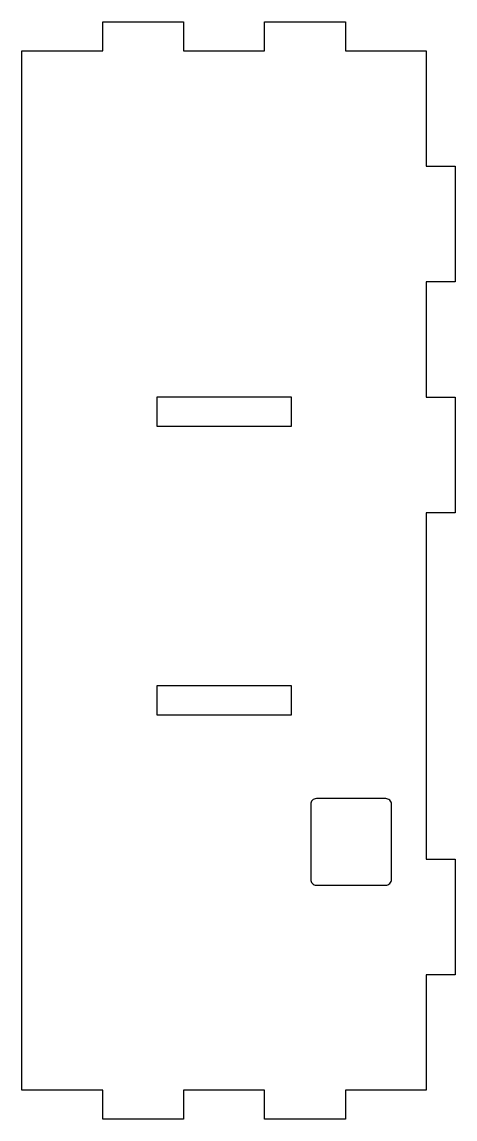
# Model space of a CAD drawing. Header units: millimetres. Extents: x 0 to 75, y -5 to 185.
import ezdxf

# ---------------------------------------------------------------- set-up
doc = ezdxf.new("R2010")
doc.units = ezdxf.units.MM
doc.layers.get('0').update_dxf_attribs({"linetype": 'CONTINUOUS'})

msp = doc.modelspace()

# ---------------------------------------------------------------- linework, layer by layer
for points in [[(70, 140), (70, 120), (75, 120), (75, 100), (70, 100), (70, 40), (75, 40), (75, 20), (70, 20), (70, 0), (56, 0), (56, -5), (42, -5), (42, 0), (28, 0), (28, -5), (14, -5), (14, 0), (0, 0), (0, 180), (14, 180), (14, 185), (28, 185), (28, 180), (42, 180), (42, 185), (56, 185), (56, 180), (70, 180), (70, 160), (75, 160), (75, 140)], [(46.67, 115), (46.67, 120), (23.33, 120), (23.33, 115)], [(46.67, 65), (46.67, 70), (23.33, 70), (23.33, 65)]]:
    msp.add_lwpolyline(points, close=True)
msp.add_lwpolyline([(50, 49.5), (50, 36.5, 0.414214), (51, 35.5), (63, 35.5, 0.414214), (64, 36.5), (64, 49.5, 0.414214), (63, 50.5), (51, 50.5, 0.414214)], format="xyb", close=True)

doc.saveas('drawing.dxf')
